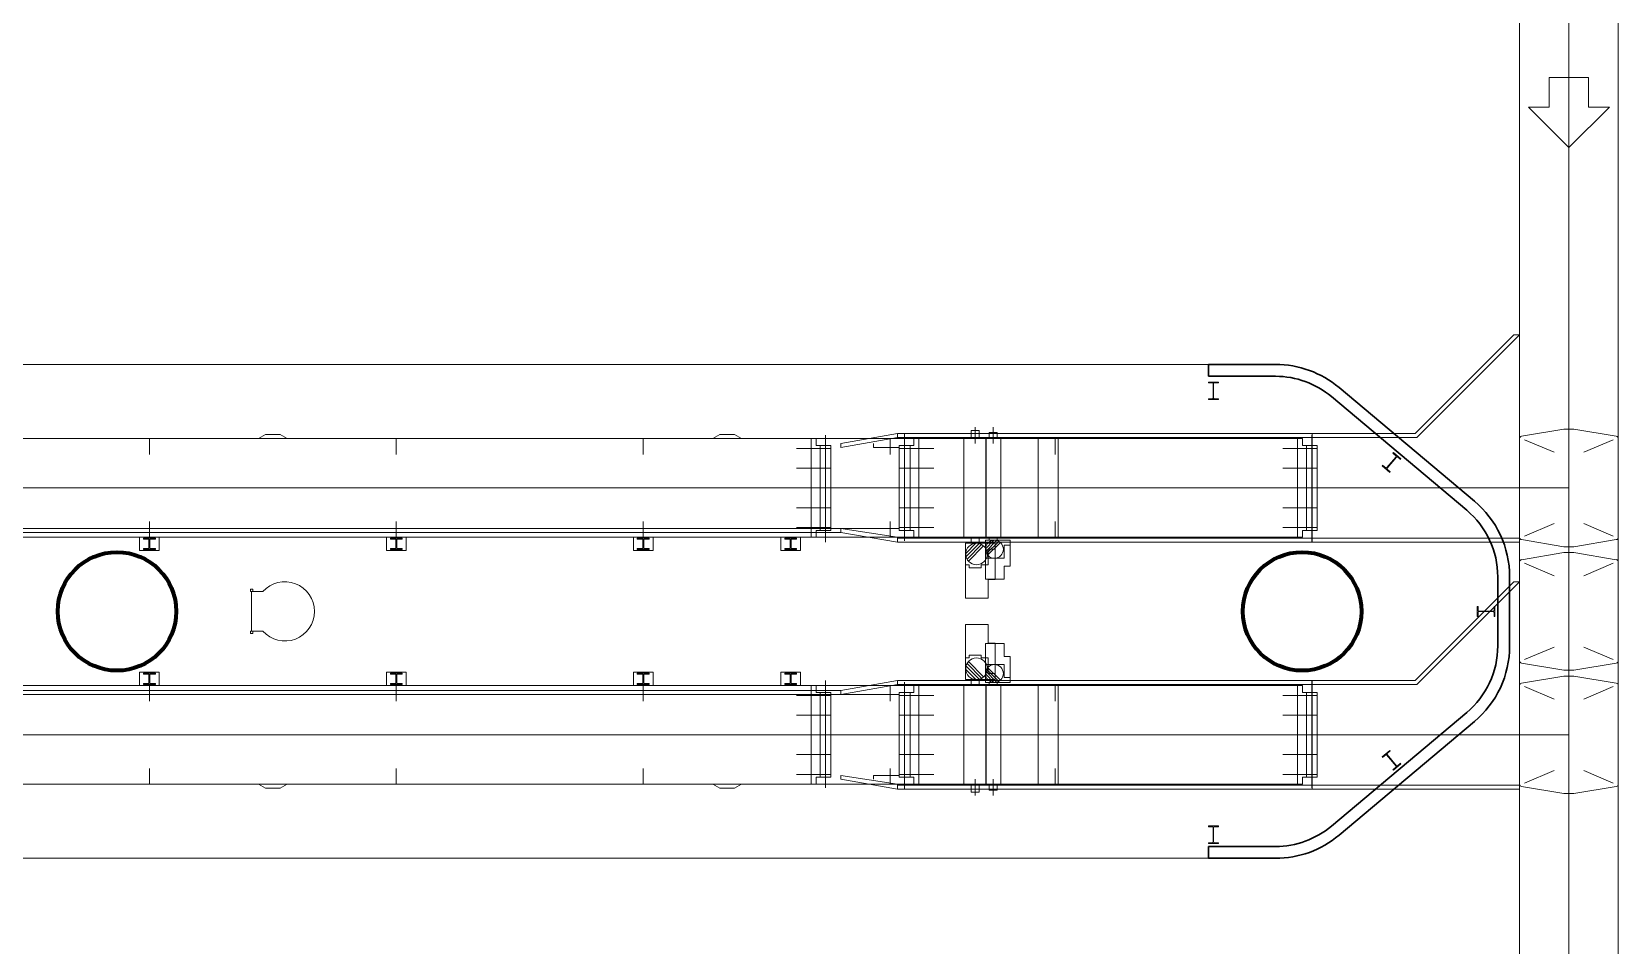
# Model space of a CAD drawing. Header units: metres. Extents: x 1807 to 3745, y 842 to 1968.
# Drawn here: x 3461.14 to 3477.2, y 1280.62 to 1289.87 of the extents above; entities that cross this region are included whole.
import ezdxf

# ---------------------------------------------------------------- set-up
doc = ezdxf.new("R2010")
doc.units = ezdxf.units.M
doc.header["$MEASUREMENT"] = 0
doc.layers.add('Level 1', color=7, linetype='Continuous', lineweight=0)

msp = doc.modelspace()

# ---------------------------------------------------------------- linework, layer by layer
at = {"layer": 'Level 1', "color": 7, "linetype": 'Continuous', "lineweight": 0}
for p, q in [((3476.2, 1267.909), (3476.2, 1392.8)), ((3477.2, 1267.909), (3477.2, 1392.8)), ((3476.5, 1289.405), (3476.9, 1289.405)), ((3476.5, 1289.405), (3476.5, 1289.105)), ((3476.9, 1289.405), (3476.9, 1289.105)), ((3476.29, 1289.105), (3476.7, 1288.695)), ((3476.29, 1289.105), (3476.5, 1289.105)), ((3477.11, 1289.105), (3476.7, 1288.695)), ((3476.9, 1289.105), (3477.11, 1289.105)), ((3476.699, 1289.051), (3476.701, 1289.049)), ((3476.701, 1289.051), (3476.699, 1289.049)), ((3476.699, 1288.696), (3476.701, 1288.694)), ((3476.701, 1288.696), (3476.699, 1288.694)), ((3475.143, 1285.8), (3476.143, 1286.8)), ((3475.16, 1285.76), (3476.2, 1286.8)), ((3476.143, 1286.8), (3476.2, 1286.8)), ((3448.37, 1286.5), (3473.73, 1286.5)), ((3474.373, 1286.266), (3475.743, 1285.116)), ((3473.953, 1285.75), (3448.147, 1285.75)), ((3462.328, 1285.75), (3462.328, 1285.59)), ((3463.503, 1285.79), (3463.434, 1285.75)), ((3463.503, 1285.79), (3463.653, 1285.79)), ((3463.723, 1285.75), (3463.653, 1285.79)), ((3464.828, 1285.75), (3464.828, 1285.59)), ((3467.328, 1285.75), (3467.328, 1285.59)), ((3468.103, 1285.79), (3468.034, 1285.75)), ((3468.103, 1285.79), (3468.253, 1285.79)), ((3468.323, 1285.75), (3468.253, 1285.79)), ((3469.078, 1285.75), (3469.028, 1285.75)), ((3469.078, 1285.68), (3469.078, 1285.75)), ((3469.328, 1285.7), (3469.903, 1285.8)), ((3469.903, 1285.76), (3469.328, 1285.66)), ((3469.828, 1285.75), (3469.828, 1285.59)), ((3474.1, 1285.8), (3469.903, 1285.8)), ((3469.903, 1285.76), (3469.903, 1285.8)), ((3474.1, 1285.76), (3469.903, 1285.76)), ((3470.068, 1285.75), (3470.118, 1285.75)), ((3470.069, 1285.68), (3470.069, 1285.75)), ((3470.788, 1285.76), (3470.588, 1285.76)), ((3470.648, 1285.83), (3470.648, 1285.76)), ((3470.728, 1285.83), (3470.648, 1285.83)), ((3470.728, 1285.83), (3470.728, 1285.76)), ((3470.947, 1285.76), (3470.797, 1285.76)), ((3470.912, 1285.81), (3470.832, 1285.81)), ((3470.832, 1285.81), (3470.832, 1285.76)), ((3470.912, 1285.81), (3470.912, 1285.76)), ((3471.5, 1285.59), (3471.5, 1285.75)), ((3474.003, 1285.75), (3473.953, 1285.75)), ((3474.003, 1285.68), (3474.003, 1285.75)), ((3474.1, 1285.8), (3474.82, 1285.8)), ((3474.1, 1284.7), (3474.1, 1285.8)), ((3474.1, 1285.76), (3474.82, 1285.76)), ((3474.82, 1285.8), (3475.143, 1285.8)), ((3474.82, 1285.76), (3475.16, 1285.76)), ((3476.2, 1285.749), (3476.2, 1284.751)), ((3476.65, 1285.845), (3476.221, 1285.774)), ((3476.25, 1285.738), (3476.55, 1285.611)), ((3476.75, 1285.845), (3476.65, 1285.845)), ((3476.75, 1285.845), (3477.179, 1285.774)), ((3477.15, 1285.738), (3476.85, 1285.611)), ((3477.2, 1285.749), (3477.2, 1284.751)), ((3477.2, 1285.749), (3477.2, 1284.751)), ((3469.228, 1285.65), (3468.878, 1285.65)), ((3469.228, 1285.68), (3469.078, 1285.68)), ((3469.228, 1284.82), (3469.228, 1285.68)), ((3469.328, 1285.66), (3469.328, 1285.7)), ((3469.659, 1285.7), (3469.659, 1285.66)), ((3469.918, 1285.66), (3469.659, 1285.66)), ((3469.919, 1285.68), (3469.919, 1284.82)), ((3469.919, 1285.68), (3470.069, 1285.68)), ((3469.919, 1285.65), (3470.269, 1285.65)), ((3474.153, 1285.65), (3473.803, 1285.65)), ((3474.153, 1285.68), (3474.003, 1285.68)), ((3474.153, 1284.82), (3474.153, 1285.68)), ((3469.228, 1285.45), (3468.878, 1285.45)), ((3469.919, 1285.45), (3470.269, 1285.45)), ((3474.153, 1285.45), (3473.803, 1285.45)), ((3469.228, 1285.25), (3468.878, 1285.25)), ((3469.919, 1285.25), (3470.269, 1285.25)), ((3474.153, 1285.25), (3473.803, 1285.25)), ((3474.821, 1285.251), (3474.819, 1285.249)), ((3474.821, 1285.249), (3474.819, 1285.251)), ((3476.701, 1285.251), (3476.699, 1285.249)), ((3476.701, 1285.249), (3476.699, 1285.251)), ((3476.699, 1285.251), (3476.701, 1285.249)), ((3476.701, 1285.251), (3476.699, 1285.249)), ((3469.228, 1285.05), (3468.878, 1285.05)), ((3469.919, 1285.05), (3470.269, 1285.05)), ((3474.153, 1285.05), (3473.803, 1285.05)), ((3469.918, 1284.84), (3450.328, 1284.84)), ((3469.328, 1284.8), (3450.328, 1284.8)), ((3462.328, 1284.91), (3462.328, 1284.75)), ((3464.828, 1284.91), (3464.828, 1284.75)), ((3467.328, 1284.91), (3467.328, 1284.75)), ((3469.228, 1284.85), (3468.878, 1284.85)), ((3469.228, 1284.82), (3469.078, 1284.82)), ((3469.078, 1284.82), (3469.078, 1284.75)), ((3469.328, 1284.8), (3469.328, 1284.84)), ((3469.328, 1284.84), (3469.903, 1284.75)), ((3469.903, 1284.7), (3469.328, 1284.8)), ((3469.828, 1284.91), (3469.828, 1284.75)), ((3469.919, 1284.85), (3470.269, 1284.85)), ((3469.919, 1284.82), (3470.069, 1284.82)), ((3470.069, 1284.82), (3470.069, 1284.75)), ((3471.5, 1284.75), (3471.5, 1284.91)), ((3474.153, 1284.85), (3473.803, 1284.85)), ((3474.153, 1284.82), (3474.003, 1284.82)), ((3474.003, 1284.82), (3474.003, 1284.75)), ((3476.25, 1284.762), (3476.55, 1284.889)), ((3477.15, 1284.762), (3476.85, 1284.889)), ((3473.953, 1284.75), (3449.589, 1284.75)), ((3462.228, 1284.616), (3462.228, 1284.75)), ((3462.228, 1284.75), (3462.428, 1284.75)), ((3462.228, 1284.616), (3462.428, 1284.616)), ((3462.268, 1284.74), (3462.388, 1284.74)), ((3462.268, 1284.74), (3462.268, 1284.73)), ((3462.268, 1284.73), (3462.323, 1284.73)), ((3462.268, 1284.636), (3462.268, 1284.626)), ((3462.268, 1284.636), (3462.323, 1284.636)), ((3462.268, 1284.626), (3462.388, 1284.626)), ((3462.288, 1284.75), (3462.288, 1284.74)), ((3462.323, 1284.73), (3462.323, 1284.636)), ((3462.333, 1284.73), (3462.388, 1284.73)), ((3462.333, 1284.73), (3462.333, 1284.636)), ((3462.333, 1284.636), (3462.388, 1284.636)), ((3462.368, 1284.75), (3462.368, 1284.74)), ((3462.388, 1284.74), (3462.388, 1284.73)), ((3462.388, 1284.636), (3462.388, 1284.626)), ((3462.428, 1284.616), (3462.428, 1284.75)), ((3464.728, 1284.616), (3464.728, 1284.75)), ((3464.728, 1284.75), (3464.928, 1284.75)), ((3464.728, 1284.616), (3464.928, 1284.616)), ((3464.768, 1284.74), (3464.888, 1284.74)), ((3464.768, 1284.74), (3464.768, 1284.73)), ((3464.768, 1284.73), (3464.823, 1284.73)), ((3464.768, 1284.636), (3464.768, 1284.626)), ((3464.768, 1284.636), (3464.823, 1284.636)), ((3464.768, 1284.626), (3464.888, 1284.626)), ((3464.788, 1284.75), (3464.788, 1284.74)), ((3464.823, 1284.73), (3464.823, 1284.636)), ((3464.833, 1284.73), (3464.888, 1284.73)), ((3464.833, 1284.73), (3464.833, 1284.636)), ((3464.833, 1284.636), (3464.888, 1284.636)), ((3464.868, 1284.75), (3464.868, 1284.74)), ((3464.888, 1284.74), (3464.888, 1284.73)), ((3464.888, 1284.636), (3464.888, 1284.626)), ((3464.928, 1284.616), (3464.928, 1284.75)), ((3467.228, 1284.616), (3467.228, 1284.75)), ((3467.228, 1284.75), (3467.428, 1284.75)), ((3467.228, 1284.616), (3467.428, 1284.616)), ((3467.268, 1284.74), (3467.388, 1284.74)), ((3467.268, 1284.74), (3467.268, 1284.73)), ((3467.268, 1284.73), (3467.323, 1284.73)), ((3467.268, 1284.636), (3467.268, 1284.626)), ((3467.268, 1284.636), (3467.323, 1284.636)), ((3467.268, 1284.626), (3467.388, 1284.626)), ((3467.288, 1284.75), (3467.288, 1284.74)), ((3467.323, 1284.73), (3467.323, 1284.636)), ((3467.333, 1284.73), (3467.388, 1284.73)), ((3467.333, 1284.73), (3467.333, 1284.636)), ((3467.333, 1284.636), (3467.388, 1284.636)), ((3467.368, 1284.75), (3467.368, 1284.74)), ((3467.388, 1284.74), (3467.388, 1284.73)), ((3467.388, 1284.636), (3467.388, 1284.626)), ((3467.428, 1284.616), (3467.428, 1284.75)), ((3468.72, 1284.616), (3468.72, 1284.75)), ((3468.72, 1284.75), (3468.92, 1284.75)), ((3468.72, 1284.616), (3468.92, 1284.616)), ((3468.76, 1284.74), (3468.88, 1284.74)), ((3468.76, 1284.74), (3468.76, 1284.73)), ((3468.76, 1284.73), (3468.815, 1284.73)), ((3468.76, 1284.636), (3468.76, 1284.626)), ((3468.76, 1284.636), (3468.815, 1284.636)), ((3468.76, 1284.626), (3468.88, 1284.626)), ((3468.78, 1284.75), (3468.78, 1284.74)), ((3468.815, 1284.73), (3468.815, 1284.636)), ((3468.825, 1284.73), (3468.88, 1284.73)), ((3468.825, 1284.73), (3468.825, 1284.636)), ((3468.825, 1284.636), (3468.88, 1284.636)), ((3468.86, 1284.75), (3468.86, 1284.74)), ((3468.88, 1284.74), (3468.88, 1284.73)), ((3468.88, 1284.636), (3468.88, 1284.626)), ((3468.92, 1284.616), (3468.92, 1284.75)), ((3469.078, 1284.75), (3469.028, 1284.75)), ((3469.903, 1284.7), (3469.903, 1284.75)), ((3474.1, 1284.74), (3469.903, 1284.74)), ((3474.1, 1284.7), (3469.903, 1284.7)), ((3470.068, 1284.75), (3470.118, 1284.75)), ((3470.788, 1284.74), (3470.588, 1284.74)), ((3470.592, 1284.69), (3470.592, 1284.472)), ((3470.592, 1284.69), (3470.892, 1284.69)), ((3470.593, 1284.587), (3470.696, 1284.69)), ((3470.596, 1284.554), (3470.728, 1284.687)), ((3470.606, 1284.529), (3470.754, 1284.677)), ((3470.62, 1284.508), (3470.774, 1284.663)), ((3470.648, 1284.74), (3470.648, 1284.69)), ((3470.728, 1284.74), (3470.728, 1284.69)), ((3470.792, 1284.72), (3470.792, 1284.538)), ((3470.792, 1284.72), (3471.042, 1284.72)), ((3470.792, 1284.634), (3470.879, 1284.72)), ((3470.795, 1284.607), (3470.905, 1284.717)), ((3470.947, 1284.74), (3470.797, 1284.74)), ((3470.803, 1284.586), (3470.927, 1284.709)), ((3470.815, 1284.568), (3470.944, 1284.697)), ((3470.82, 1284.63), (3470.892, 1284.63)), ((3470.82, 1284.63), (3470.82, 1284.472)), ((3470.832, 1284.74), (3470.832, 1284.72)), ((3470.892, 1284.69), (3470.892, 1284.63)), ((3470.912, 1284.74), (3470.912, 1284.72)), ((3470.982, 1284.67), (3471.042, 1284.67)), ((3470.982, 1284.67), (3470.982, 1284.538)), ((3471.042, 1284.72), (3471.042, 1284.67)), ((3474.003, 1284.75), (3473.953, 1284.75)), ((3474.1, 1284.74), (3474.82, 1284.74)), ((3474.1, 1284.7), (3474.82, 1284.7)), ((3474.82, 1284.74), (3476.2, 1284.74)), ((3474.82, 1284.7), (3476.2, 1284.7)), ((3476.65, 1284.655), (3476.221, 1284.727)), ((3476.75, 1284.655), (3476.65, 1284.655)), ((3476.699, 1284.626), (3476.701, 1284.624)), ((3476.701, 1284.626), (3476.699, 1284.624)), ((3476.75, 1284.655), (3477.179, 1284.727)), ((3470.592, 1284.472), (3470.628, 1284.472)), ((3470.628, 1284.472), (3470.628, 1284.442)), ((3470.628, 1284.442), (3470.749, 1284.442)), ((3470.748, 1284.472), (3470.748, 1284.442)), ((3470.748, 1284.472), (3470.82, 1284.472)), ((3470.792, 1284.538), (3470.982, 1284.538)), ((3476.2, 1284.499), (3476.2, 1283.501)), ((3476.65, 1284.595), (3476.221, 1284.523)), ((3476.25, 1284.488), (3476.55, 1284.361)), ((3476.75, 1284.595), (3476.65, 1284.595)), ((3476.75, 1284.595), (3477.179, 1284.523)), ((3477.15, 1284.488), (3476.85, 1284.361)), ((3477.2, 1284.499), (3477.2, 1283.501)), ((3477.2, 1284.499), (3477.2, 1283.501)), ((3475.143, 1283.3), (3476.143, 1284.3)), ((3475.16, 1283.26), (3476.2, 1284.3)), ((3476.1, 1284.35), (3476.1, 1283.65)), ((3476.143, 1284.3), (3476.2, 1284.3)), ((3476.699, 1284.001), (3476.701, 1283.999)), ((3476.701, 1284.001), (3476.699, 1283.999)), ((3476.25, 1283.512), (3476.55, 1283.639)), ((3477.15, 1283.512), (3476.85, 1283.639)), ((3470.592, 1283.528), (3470.628, 1283.528)), ((3470.592, 1283.31), (3470.592, 1283.528)), ((3470.62, 1283.492), (3470.774, 1283.338)), ((3470.628, 1283.558), (3470.749, 1283.558)), ((3470.628, 1283.528), (3470.628, 1283.558)), ((3470.748, 1283.528), (3470.748, 1283.558)), ((3470.748, 1283.528), (3470.82, 1283.528)), ((3470.82, 1283.37), (3470.82, 1283.528)), ((3462.228, 1283.384), (3462.228, 1283.25)), ((3462.228, 1283.384), (3462.428, 1283.384)), ((3462.268, 1283.374), (3462.388, 1283.374)), ((3462.268, 1283.364), (3462.268, 1283.374)), ((3462.268, 1283.364), (3462.323, 1283.364)), ((3462.323, 1283.27), (3462.323, 1283.364)), ((3462.333, 1283.364), (3462.388, 1283.364)), ((3462.333, 1283.27), (3462.333, 1283.364)), ((3462.388, 1283.364), (3462.388, 1283.374)), ((3462.428, 1283.384), (3462.428, 1283.25)), ((3464.728, 1283.384), (3464.728, 1283.25)), ((3464.728, 1283.384), (3464.928, 1283.384)), ((3464.768, 1283.374), (3464.888, 1283.374)), ((3464.768, 1283.364), (3464.768, 1283.374)), ((3464.768, 1283.364), (3464.823, 1283.364)), ((3464.823, 1283.27), (3464.823, 1283.364)), ((3464.833, 1283.364), (3464.888, 1283.364)), ((3464.833, 1283.27), (3464.833, 1283.364)), ((3464.888, 1283.364), (3464.888, 1283.374)), ((3464.928, 1283.384), (3464.928, 1283.25)), ((3467.228, 1283.384), (3467.228, 1283.25)), ((3467.228, 1283.384), (3467.428, 1283.384)), ((3467.268, 1283.374), (3467.388, 1283.374)), ((3467.268, 1283.364), (3467.268, 1283.374)), ((3467.268, 1283.364), (3467.323, 1283.364)), ((3467.323, 1283.27), (3467.323, 1283.364)), ((3467.333, 1283.364), (3467.388, 1283.364)), ((3467.333, 1283.27), (3467.333, 1283.364)), ((3467.388, 1283.364), (3467.388, 1283.374)), ((3467.428, 1283.384), (3467.428, 1283.25)), ((3468.72, 1283.384), (3468.72, 1283.25)), ((3468.72, 1283.384), (3468.92, 1283.384)), ((3468.76, 1283.374), (3468.88, 1283.374)), ((3468.76, 1283.364), (3468.76, 1283.374)), ((3468.76, 1283.364), (3468.815, 1283.364)), ((3468.815, 1283.27), (3468.815, 1283.364)), ((3468.825, 1283.364), (3468.88, 1283.364)), ((3468.825, 1283.27), (3468.825, 1283.364)), ((3468.88, 1283.364), (3468.88, 1283.374)), ((3468.92, 1283.384), (3468.92, 1283.25)), ((3470.593, 1283.413), (3470.696, 1283.31)), ((3470.596, 1283.446), (3470.728, 1283.313)), ((3470.606, 1283.471), (3470.754, 1283.323)), ((3470.792, 1283.462), (3470.982, 1283.462)), ((3470.792, 1283.28), (3470.792, 1283.462)), ((3470.792, 1283.367), (3470.879, 1283.28)), ((3470.795, 1283.393), (3470.905, 1283.283)), ((3470.803, 1283.415), (3470.927, 1283.291)), ((3470.815, 1283.432), (3470.944, 1283.303)), ((3470.82, 1283.37), (3470.892, 1283.37)), ((3470.892, 1283.31), (3470.892, 1283.37)), ((3470.982, 1283.33), (3470.982, 1283.462)), ((3470.982, 1283.33), (3471.042, 1283.33)), ((3471.042, 1283.28), (3471.042, 1283.33)), ((3476.65, 1283.405), (3476.221, 1283.477)), ((3476.65, 1283.345), (3476.221, 1283.273)), ((3476.75, 1283.405), (3476.65, 1283.405)), ((3476.75, 1283.345), (3476.65, 1283.345)), ((3476.699, 1283.376), (3476.701, 1283.374)), ((3476.701, 1283.376), (3476.699, 1283.374)), ((3476.75, 1283.405), (3477.179, 1283.477)), ((3476.75, 1283.345), (3477.179, 1283.273)), ((3473.953, 1283.25), (3448.147, 1283.25)), ((3469.328, 1283.2), (3450.328, 1283.2)), ((3469.918, 1283.16), (3450.328, 1283.16)), ((3462.228, 1283.25), (3462.428, 1283.25)), ((3462.268, 1283.27), (3462.323, 1283.27)), ((3462.268, 1283.26), (3462.268, 1283.27)), ((3462.268, 1283.26), (3462.388, 1283.26)), ((3462.288, 1283.25), (3462.288, 1283.26)), ((3462.328, 1283.09), (3462.328, 1283.25)), ((3462.333, 1283.27), (3462.388, 1283.27)), ((3462.368, 1283.25), (3462.368, 1283.26)), ((3462.388, 1283.26), (3462.388, 1283.27)), ((3464.728, 1283.25), (3464.928, 1283.25)), ((3464.768, 1283.27), (3464.823, 1283.27)), ((3464.768, 1283.26), (3464.768, 1283.27)), ((3464.768, 1283.26), (3464.888, 1283.26)), ((3464.788, 1283.25), (3464.788, 1283.26)), ((3464.828, 1283.09), (3464.828, 1283.25)), ((3464.833, 1283.27), (3464.888, 1283.27)), ((3464.868, 1283.25), (3464.868, 1283.26)), ((3464.888, 1283.26), (3464.888, 1283.27)), ((3467.228, 1283.25), (3467.428, 1283.25)), ((3467.268, 1283.27), (3467.323, 1283.27)), ((3467.268, 1283.26), (3467.268, 1283.27)), ((3467.268, 1283.26), (3467.388, 1283.26)), ((3467.288, 1283.25), (3467.288, 1283.26)), ((3467.328, 1283.09), (3467.328, 1283.25)), ((3467.333, 1283.27), (3467.388, 1283.27)), ((3467.368, 1283.25), (3467.368, 1283.26)), ((3467.388, 1283.26), (3467.388, 1283.27)), ((3468.72, 1283.25), (3468.92, 1283.25)), ((3468.76, 1283.27), (3468.815, 1283.27)), ((3468.76, 1283.26), (3468.76, 1283.27)), ((3468.76, 1283.26), (3468.88, 1283.26)), ((3468.78, 1283.25), (3468.78, 1283.26)), ((3468.825, 1283.27), (3468.88, 1283.27)), ((3468.86, 1283.25), (3468.86, 1283.26)), ((3468.88, 1283.26), (3468.88, 1283.27)), ((3469.078, 1283.25), (3469.028, 1283.25)), ((3469.078, 1283.18), (3469.078, 1283.25)), ((3469.228, 1283.18), (3469.078, 1283.18)), ((3469.228, 1283.18), (3469.228, 1282.32)), ((3469.328, 1283.2), (3469.903, 1283.3)), ((3469.903, 1283.26), (3469.328, 1283.16)), ((3469.328, 1283.16), (3469.328, 1283.2)), ((3469.828, 1283.09), (3469.828, 1283.25)), ((3474.1, 1283.3), (3469.903, 1283.3)), ((3469.903, 1283.26), (3469.903, 1283.3)), ((3474.1, 1283.26), (3469.903, 1283.26)), ((3469.919, 1282.32), (3469.919, 1283.18)), ((3469.919, 1283.18), (3470.069, 1283.18)), ((3470.068, 1283.25), (3470.118, 1283.25)), ((3470.069, 1283.18), (3470.069, 1283.25)), ((3470.788, 1283.26), (3470.588, 1283.26)), ((3470.592, 1283.31), (3470.892, 1283.31)), ((3470.648, 1283.26), (3470.648, 1283.31)), ((3470.728, 1283.26), (3470.728, 1283.31)), ((3470.792, 1283.28), (3471.042, 1283.28)), ((3470.947, 1283.26), (3470.797, 1283.26)), ((3470.832, 1283.26), (3470.832, 1283.28)), ((3470.912, 1283.26), (3470.912, 1283.28)), ((3471.5, 1283.09), (3471.5, 1283.25)), ((3474.003, 1283.25), (3473.953, 1283.25)), ((3474.003, 1283.18), (3474.003, 1283.25)), ((3474.153, 1283.18), (3474.003, 1283.18)), ((3474.1, 1283.3), (3474.82, 1283.3)), ((3474.1, 1282.2), (3474.1, 1283.3)), ((3474.1, 1283.26), (3474.82, 1283.26)), ((3474.153, 1283.18), (3474.153, 1282.32)), ((3474.82, 1283.3), (3475.143, 1283.3)), ((3474.82, 1283.26), (3475.16, 1283.26)), ((3476.2, 1283.249), (3476.2, 1282.251)), ((3476.25, 1283.238), (3476.55, 1283.111)), ((3477.15, 1283.238), (3476.85, 1283.111)), ((3477.2, 1283.249), (3477.2, 1282.251)), ((3477.2, 1283.249), (3477.2, 1282.251)), ((3469.228, 1283.15), (3468.878, 1283.15)), ((3469.919, 1283.15), (3470.269, 1283.15)), ((3474.153, 1283.15), (3473.803, 1283.15)), ((3469.228, 1282.95), (3468.878, 1282.95)), ((3469.919, 1282.95), (3470.269, 1282.95)), ((3474.153, 1282.95), (3473.803, 1282.95)), ((3475.743, 1282.884), (3474.373, 1281.734)), ((3469.228, 1282.75), (3468.878, 1282.75)), ((3469.919, 1282.75), (3470.269, 1282.75)), ((3474.153, 1282.75), (3473.803, 1282.75)), ((3474.821, 1282.751), (3474.819, 1282.749)), ((3474.821, 1282.749), (3474.819, 1282.751)), ((3476.701, 1282.751), (3476.699, 1282.749)), ((3476.701, 1282.749), (3476.699, 1282.751)), ((3476.699, 1282.751), (3476.701, 1282.749)), ((3476.701, 1282.751), (3476.699, 1282.749)), ((3469.228, 1282.55), (3468.878, 1282.55)), ((3469.919, 1282.55), (3470.269, 1282.55)), ((3474.153, 1282.55), (3473.803, 1282.55)), ((3462.328, 1282.25), (3462.328, 1282.41)), ((3464.828, 1282.25), (3464.828, 1282.41)), ((3467.328, 1282.25), (3467.328, 1282.41)), ((3469.828, 1282.25), (3469.828, 1282.41)), ((3471.5, 1282.25), (3471.5, 1282.41)), ((3476.25, 1282.262), (3476.55, 1282.389)), ((3477.15, 1282.262), (3476.85, 1282.389)), ((3473.953, 1282.25), (3448.147, 1282.25)), ((3463.503, 1282.21), (3463.434, 1282.25)), ((3463.503, 1282.21), (3463.653, 1282.21)), ((3463.723, 1282.25), (3463.653, 1282.21)), ((3468.103, 1282.21), (3468.034, 1282.25)), ((3468.103, 1282.21), (3468.253, 1282.21)), ((3468.323, 1282.25), (3468.253, 1282.21)), ((3469.228, 1282.35), (3468.878, 1282.35)), ((3469.078, 1282.25), (3469.028, 1282.25)), ((3469.228, 1282.32), (3469.078, 1282.32)), ((3469.078, 1282.32), (3469.078, 1282.25)), ((3469.328, 1282.3), (3469.328, 1282.34)), ((3469.328, 1282.34), (3469.903, 1282.25)), ((3469.903, 1282.2), (3469.328, 1282.3)), ((3469.659, 1282.3), (3469.659, 1282.34)), ((3469.918, 1282.34), (3469.659, 1282.34)), ((3469.903, 1282.2), (3469.903, 1282.25)), ((3474.1, 1282.24), (3469.903, 1282.24)), ((3474.1, 1282.2), (3469.903, 1282.2)), ((3469.919, 1282.35), (3470.269, 1282.35)), ((3469.919, 1282.32), (3470.069, 1282.32)), ((3470.068, 1282.25), (3470.118, 1282.25)), ((3470.069, 1282.32), (3470.069, 1282.25)), ((3470.788, 1282.24), (3470.588, 1282.24)), ((3470.648, 1282.17), (3470.648, 1282.24)), ((3470.728, 1282.17), (3470.728, 1282.24)), ((3470.947, 1282.24), (3470.797, 1282.24)), ((3470.832, 1282.19), (3470.832, 1282.24)), ((3470.912, 1282.19), (3470.912, 1282.24)), ((3474.153, 1282.35), (3473.803, 1282.35)), ((3474.003, 1282.25), (3473.953, 1282.25)), ((3474.153, 1282.32), (3474.003, 1282.32)), ((3474.003, 1282.32), (3474.003, 1282.25)), ((3474.1, 1282.24), (3474.82, 1282.24)), ((3474.1, 1282.2), (3474.82, 1282.2)), ((3474.82, 1282.24), (3476.2, 1282.24)), ((3474.82, 1282.2), (3476.2, 1282.2)), ((3476.65, 1282.155), (3476.221, 1282.227)), ((3476.75, 1282.155), (3477.179, 1282.227)), ((3470.728, 1282.17), (3470.648, 1282.17)), ((3470.912, 1282.19), (3470.832, 1282.19)), ((3476.75, 1282.155), (3476.65, 1282.155)), ((3476.699, 1282.126), (3476.701, 1282.124)), ((3476.701, 1282.126), (3476.699, 1282.124)), ((3473.73, 1281.5), (3448.37, 1281.5))]:
    msp.add_line(p, q, dxfattribs=at)
at = {"layer": 'Level 1', "color": 7, "linetype": 'Continuous', "lineweight": 0, "ltscale": 4}
for p, q in [((3476.7, 1267.909), (3476.7, 1392.8)), ((3469.028, 1284.75), (3469.028, 1285.75)), ((3469.173, 1284.7), (3469.173, 1285.785)), ((3469.974, 1285.8), (3469.974, 1284.715)), ((3470.119, 1285.75), (3470.119, 1284.75)), ((3470.575, 1285.75), (3470.575, 1284.75)), ((3470.688, 1285.7), (3470.688, 1285.864)), ((3470.797, 1285.75), (3470.797, 1284.75)), ((3470.801, 1285.75), (3470.801, 1284.75)), ((3470.872, 1285.7), (3470.872, 1285.864)), ((3470.947, 1285.75), (3470.947, 1284.75)), ((3471.328, 1284.75), (3471.328, 1285.75)), ((3471.528, 1284.75), (3471.528, 1285.75)), ((3473.953, 1284.75), (3473.953, 1285.75)), ((3474.098, 1284.7), (3474.098, 1285.785)), ((3469.118, 1284.82), (3469.118, 1285.68)), ((3470.029, 1285.68), (3470.029, 1284.82)), ((3474.043, 1284.82), (3474.043, 1285.68)), ((3447.28, 1285.25), (3474.82, 1285.25)), ((3476.7, 1285.25), (3474.82, 1285.25)), ((3470.892, 1284.63), (3470.892, 1284.322)), ((3471.042, 1284.67), (3471.042, 1284.458)), ((3470.592, 1284.134), (3470.592, 1284.472)), ((3470.792, 1284.326), (3470.792, 1284.538)), ((3470.982, 1284.458), (3470.982, 1284.326)), ((3470.982, 1284.458), (3471.042, 1284.458)), ((3470.982, 1284.326), (3470.792, 1284.326)), ((3470.82, 1284.322), (3470.892, 1284.322)), ((3470.82, 1284.322), (3470.82, 1284.134)), ((3470.82, 1284.134), (3470.592, 1284.134)), ((3470.592, 1283.866), (3470.592, 1283.528)), ((3470.82, 1283.866), (3470.592, 1283.866)), ((3470.82, 1283.678), (3470.82, 1283.866)), ((3470.792, 1283.674), (3470.792, 1283.462)), ((3470.982, 1283.674), (3470.792, 1283.674)), ((3470.82, 1283.678), (3470.892, 1283.678)), ((3470.892, 1283.37), (3470.892, 1283.678)), ((3470.982, 1283.542), (3470.982, 1283.674)), ((3470.982, 1283.542), (3471.042, 1283.542)), ((3471.042, 1283.33), (3471.042, 1283.542)), ((3469.028, 1283.25), (3469.028, 1282.25)), ((3469.118, 1283.18), (3469.118, 1282.32)), ((3469.173, 1283.3), (3469.173, 1282.215)), ((3469.974, 1282.2), (3469.974, 1283.285)), ((3470.029, 1282.32), (3470.029, 1283.18)), ((3470.119, 1282.25), (3470.119, 1283.25)), ((3470.575, 1282.25), (3470.575, 1283.25)), ((3470.797, 1282.25), (3470.797, 1283.25)), ((3470.801, 1282.25), (3470.801, 1283.25)), ((3470.947, 1282.25), (3470.947, 1283.25)), ((3471.328, 1282.25), (3471.328, 1283.25)), ((3471.528, 1282.25), (3471.528, 1283.25)), ((3473.953, 1283.25), (3473.953, 1282.25)), ((3474.043, 1283.18), (3474.043, 1282.32)), ((3474.098, 1283.3), (3474.098, 1282.215)), ((3447.28, 1282.75), (3474.82, 1282.75)), ((3476.7, 1282.75), (3474.82, 1282.75)), ((3470.688, 1282.3), (3470.688, 1282.136)), ((3470.872, 1282.3), (3470.872, 1282.136))]:
    msp.add_line(p, q, dxfattribs=at)
at = {"layer": 'Level 1', "color": 7, "linetype": 'Continuous', "lineweight": 30}
for p, q in [((3473.05, 1286.38), (3473.05, 1286.5)), ((3473.05, 1286.5), (3473.73, 1286.5)), ((3473.73, 1286.38), (3473.05, 1286.38)), ((3474.373, 1286.266), (3475.743, 1285.116)), ((3475.666, 1285.024), (3474.296, 1286.174)), ((3475.98, 1283.65), (3475.98, 1284.35)), ((3476.1, 1284.35), (3476.1, 1283.65)), ((3474.296, 1281.826), (3475.666, 1282.976)), ((3475.743, 1282.884), (3474.373, 1281.734)), ((3473.05, 1281.62), (3473.73, 1281.62)), ((3473.05, 1281.5), (3473.05, 1281.62)), ((3473.73, 1281.5), (3473.05, 1281.5))]:
    msp.add_line(p, q, dxfattribs=at)
at = {"layer": 'Level 1', "color": 7, "linetype": 'Continuous', "lineweight": 13}
for p, q in [((3473.151, 1286.322), (3473.05, 1286.322)), ((3473.05, 1286.322), (3473.05, 1286.314)), ((3473.05, 1286.314), (3473.091, 1286.314)), ((3473.098, 1286.307), (3473.098, 1286.16)), ((3473.103, 1286.16), (3473.103, 1286.307)), ((3473.111, 1286.314), (3473.151, 1286.314)), ((3473.151, 1286.314), (3473.151, 1286.322)), ((3473.091, 1286.152), (3473.05, 1286.152)), ((3473.05, 1286.152), (3473.05, 1286.144)), ((3473.05, 1286.144), (3473.151, 1286.144)), ((3473.151, 1286.152), (3473.111, 1286.152)), ((3473.151, 1286.144), (3473.151, 1286.152)), ((3474.917, 1285.603), (3474.923, 1285.609)), ((3474.949, 1285.576), (3474.917, 1285.603)), ((3474.923, 1285.609), (3475, 1285.543)), ((3474.808, 1285.472), (3474.813, 1285.479)), ((3474.886, 1285.407), (3474.808, 1285.472)), ((3474.813, 1285.479), (3474.845, 1285.452)), ((3474.855, 1285.453), (3474.95, 1285.566)), ((3474.953, 1285.563), (3474.859, 1285.45)), ((3474.86, 1285.439), (3474.891, 1285.413)), ((3474.891, 1285.413), (3474.886, 1285.407)), ((3474.995, 1285.537), (3474.964, 1285.564)), ((3475, 1285.543), (3474.995, 1285.537)), ((3463.35, 1284.2), (3463.35, 1284.225)), ((3463.35, 1284.225), (3463.375, 1284.225)), ((3463.375, 1284.2), (3463.35, 1284.2)), ((3463.476, 1284.2), (3463.363, 1284.2)), ((3463.363, 1284.2), (3463.363, 1283.8)), ((3463.375, 1284.225), (3463.375, 1284.2)), ((3475.78, 1284.051), (3475.772, 1284.051)), ((3475.772, 1284.051), (3475.772, 1283.949)), ((3475.78, 1284.01), (3475.78, 1284.051)), ((3475.78, 1283.949), (3475.78, 1283.99)), ((3475.934, 1284.002), (3475.788, 1284.002)), ((3475.788, 1283.998), (3475.934, 1283.998)), ((3475.95, 1284.051), (3475.942, 1284.051)), ((3475.942, 1284.051), (3475.942, 1284.01)), ((3475.942, 1283.99), (3475.942, 1283.949)), ((3475.95, 1283.949), (3475.95, 1284.051)), ((3463.35, 1283.8), (3463.35, 1283.775)), ((3463.375, 1283.8), (3463.35, 1283.8)), ((3463.363, 1283.8), (3463.476, 1283.8)), ((3463.375, 1283.775), (3463.375, 1283.8)), ((3475.772, 1283.949), (3475.78, 1283.949)), ((3475.942, 1283.949), (3475.95, 1283.949)), ((3463.35, 1283.775), (3463.375, 1283.775)), ((3474.886, 1282.593), (3474.808, 1282.528)), ((3474.808, 1282.528), (3474.813, 1282.521)), ((3474.813, 1282.521), (3474.845, 1282.548)), ((3474.855, 1282.547), (3474.95, 1282.434)), ((3474.953, 1282.437), (3474.859, 1282.55)), ((3474.86, 1282.561), (3474.891, 1282.587)), ((3474.891, 1282.587), (3474.886, 1282.593)), ((3474.949, 1282.424), (3474.917, 1282.397)), ((3474.917, 1282.397), (3474.923, 1282.391)), ((3474.923, 1282.391), (3475, 1282.457)), ((3474.995, 1282.463), (3474.964, 1282.436)), ((3475, 1282.457), (3474.995, 1282.463)), ((3473.151, 1281.828), (3473.05, 1281.828)), ((3473.05, 1281.828), (3473.05, 1281.82)), ((3473.05, 1281.82), (3473.091, 1281.82)), ((3473.098, 1281.812), (3473.098, 1281.666)), ((3473.103, 1281.666), (3473.103, 1281.812)), ((3473.11, 1281.82), (3473.151, 1281.82)), ((3473.151, 1281.82), (3473.151, 1281.828)), ((3473.091, 1281.658), (3473.05, 1281.658)), ((3473.05, 1281.658), (3473.05, 1281.65)), ((3473.05, 1281.65), (3473.151, 1281.65)), ((3473.151, 1281.658), (3473.11, 1281.658)), ((3473.151, 1281.65), (3473.151, 1281.658))]:
    msp.add_line(p, q, dxfattribs=at)
at = {"layer": 'Level 1', "color": 7, "linetype": 'Continuous', "lineweight": 0}
for centre, radius in [((3470.702, 1284.581), 0.109), ((3470.883, 1284.629), 0.091), ((3470.702, 1283.419), 0.109), ((3470.883, 1283.371), 0.091)]:
    msp.add_circle(centre, radius, dxfattribs=at)
at = {"layer": 'Level 1', "color": 7, "linetype": 'Continuous', "lineweight": 70}
for centre in [(3462, 1284), (3474, 1284)]:
    msp.add_circle(centre, 0.6, dxfattribs=at)
at = {"layer": 'Level 1', "color": 7, "linetype": 'Continuous', "lineweight": 0}
for centre, radius, start, end in [((3473.73, 1285.5), 1, 49.9899, 90), ((3476.225, 1285.749), 0.025, 99.4624, 180), ((3477.175, 1285.749), 0.025, 360, 80.5376), ((3475.1, 1284.35), 1, 0, 49.9895), ((3476.225, 1284.751), 0.025, 180, 260.5378), ((3477.175, 1284.751), 0.025, 279.4622, 360), ((3476.225, 1284.499), 0.025, 99.4624, 180), ((3477.175, 1284.499), 0.025, 360, 80.5376), ((3475.1, 1283.65), 1, 310.0101, 0), ((3476.225, 1283.501), 0.025, 180, 260.5378), ((3477.175, 1283.501), 0.025, 279.4622, 360), ((3476.225, 1283.249), 0.025, 99.4624, 180), ((3477.175, 1283.249), 0.025, 360, 80.5376), ((3476.225, 1282.251), 0.025, 180, 260.5378), ((3477.175, 1282.251), 0.025, 279.4622, 360), ((3473.73, 1282.5), 1, 270, 310.0105)]:
    msp.add_arc(centre, radius, start, end, dxfattribs=at)
at = {"layer": 'Level 1', "color": 7, "linetype": 'Continuous', "lineweight": 30}
for centre, radius, start, end in [((3473.73, 1285.5), 1, 49.9904, 89.9997), ((3473.73, 1285.5), 0.88, 49.9904, 89.9997), ((3475.1, 1284.35), 1, 0.0008, 49.9895), ((3475.1, 1284.35), 0.88, 0.0008, 49.9895), ((3475.1, 1283.65), 0.88, 310.0099, 0.0011), ((3475.1, 1283.65), 1, 310.0099, 0.0011), ((3473.73, 1282.5), 0.88, 270.0009, 310.0096), ((3473.73, 1282.5), 1, 270.0009, 310.0096)]:
    msp.add_arc(centre, radius, start, end, dxfattribs=at)
at = {"layer": 'Level 1', "color": 7, "linetype": 'Continuous', "lineweight": 13}
for centre, radius, start, end in [((3473.091, 1286.307), 0.0076, 0, 90), ((3473.111, 1286.307), 0.0076, 90, 180), ((3473.091, 1286.16), 0.0076, 270, 0), ((3473.111, 1286.16), 0.0076, 180, 270), ((3474.944, 1285.571), 0.0076, 320, 50), ((3474.85, 1285.458), 0.0076, 230, 320), ((3474.865, 1285.445), 0.0076, 140, 230), ((3474.959, 1285.558), 0.0076, 50, 140), ((3463.7, 1284), 0.3, 221.8097, 138.1891), ((3475.788, 1284.01), 0.0076, 180, 270), ((3475.788, 1283.99), 0.0076, 90, 180), ((3475.934, 1284.01), 0.0076, 270, 0), ((3475.934, 1283.99), 0.0076, 0, 90), ((3474.85, 1282.542), 0.0076, 40, 130), ((3474.865, 1282.555), 0.0076, 130, 220), ((3474.944, 1282.429), 0.0076, 310, 40), ((3474.959, 1282.442), 0.0076, 220, 310), ((3473.091, 1281.812), 0.0076, 0, 90), ((3473.11, 1281.812), 0.0076, 90, 180), ((3473.091, 1281.666), 0.0076, 270, 0), ((3473.11, 1281.666), 0.0076, 180, 270)]:
    msp.add_arc(centre, radius, start, end, dxfattribs=at)

doc.saveas('drawing.dxf')
